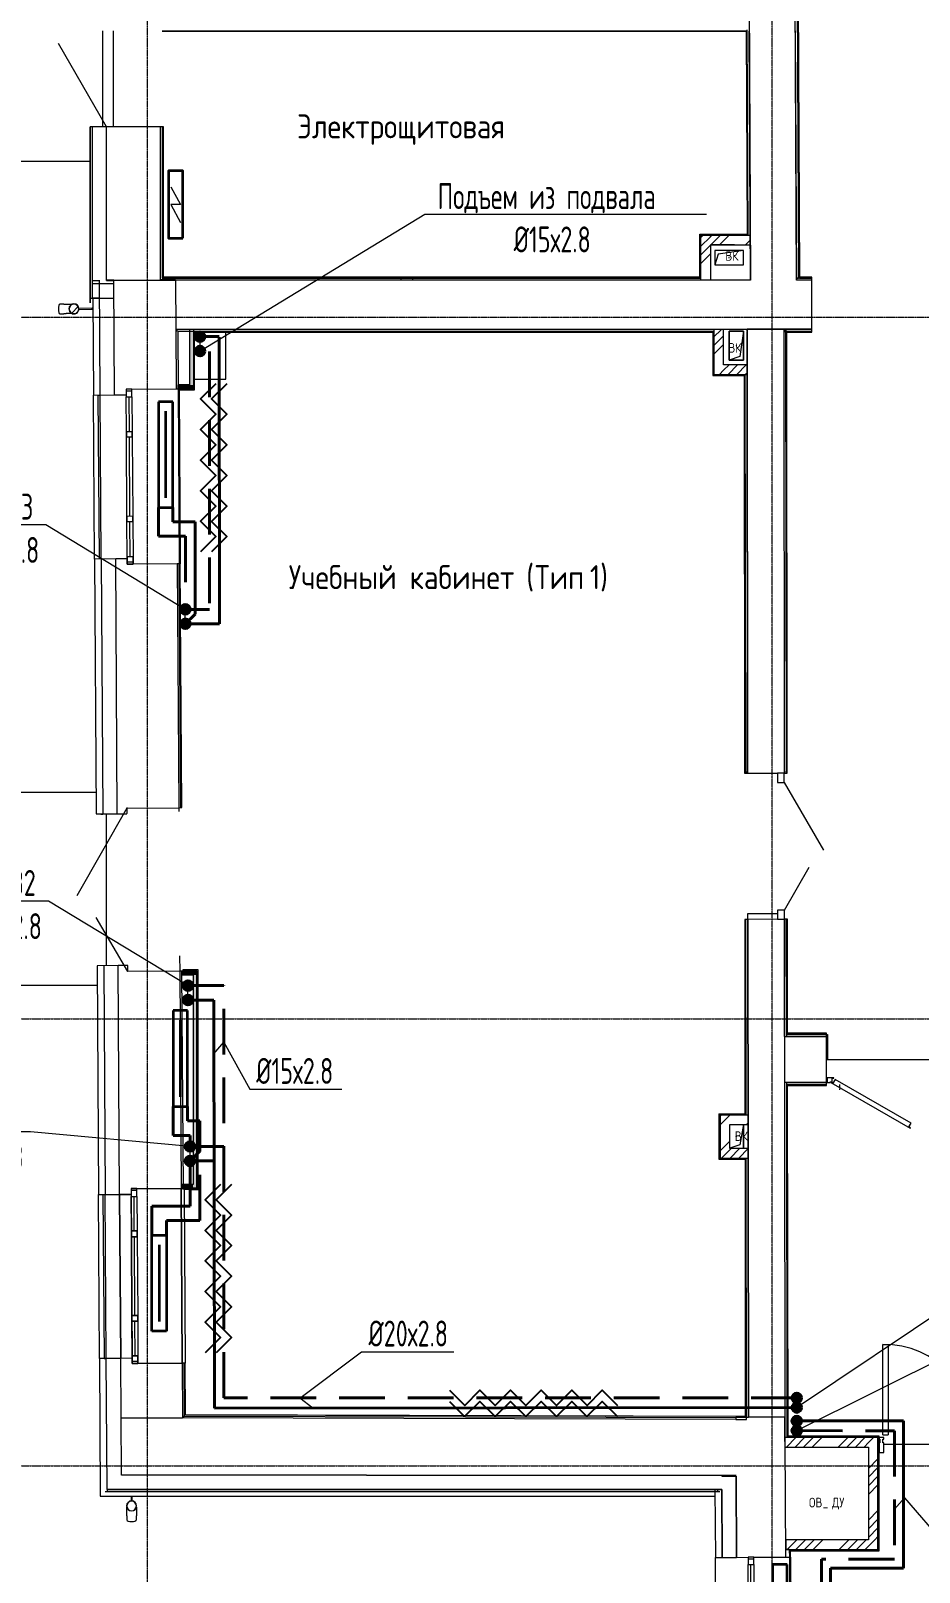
# Model space of a CAD drawing. Header units: millimetres. Extents: x -3929 to 624051, y 52832 to 514950.
# Drawn here: x 165241 to 174484, y 163578 to 179614 of the extents above; entities that cross this region are included whole.
import ezdxf
from ezdxf import colors
from ezdxf.entities.mleader import LeaderData, LeaderLine
from ezdxf.math import Vec2, Vec3

# ---------------------------------------------------------------- set-up
doc = ezdxf.new("R2010")
doc.units = ezdxf.units.MM
for name, pattern in [('ADSK_Линия сетки', [25, 20, -2.5, 0, -2.5]), ('ADSK_Штриховая_ш2 п1', [3, 2, -1]), ('ADSK_Штриховая_ш3 п1_5', [4.5, 3, -1.5]), ('Hidden', [7.14375, 4.7625, -2.38125])]:
    doc.linetypes.add(name, pattern=pattern)
for name, color, linetype, lineweight in [('_ Окна', 7, 'Continuous', 9), ('Аннотация', 7, 'Continuous', 18), ('Витраж', 7, 'Continuous', 9), ('Двери', 7, 'Continuous', 9), ('Марки помещений', 7, 'Continuous', 20), ('Обобщенные модели', 7, 'Continuous', 18), ('ОВ-ИЗОЛЯЦИЯ', 7, 'Continuous', 25), ('ОВ-О-Оборудование', 32, 'Continuous', 35), ('ОВ-ТЕКСТ', 7, 'Continuous', 25), ('Окна', 7, 'Continuous', 9), ('Оси', 253, 'Continuous', 9), ('Перекрытие', 7, 'Continuous', 18), ('Стены внутренние', 7, 'Continuous', 18), ('Стены наружные', 7, 'Continuous', 18), ('Стены несущие', 7, 'Continuous', 30), ('Стены отделка', 7, 'Continuous', 30), ('Стены штриховка', 7, 'Continuous', 9)]:
    doc.layers.add(name, color=color, linetype=linetype, lineweight=lineweight)
doc.layers.add('Линии', color=7, linetype='Continuous', lineweight=9, true_color=0x00a600)
doc.layers.add('стояки', color=7, linetype='Continuous')
doc.layers.add('т11.1', color=1, linetype='Continuous', true_color=0xff0000)
doc.layers.add('т21.1', color=5, linetype='Continuous', true_color=0x0000ff)
doc.styles.add('GOST Common_2', font='GOST_Common.ttf', dxfattribs={"width": 0.9, "height": 250})
doc.styles.add('GOST Common_5', font='GOST_Common.ttf', dxfattribs={"width": 0.9, "height": 200})
doc.styles.add('СТИЛЬ', font='simplex.shx', dxfattribs={"width": 0.65})

# ---------------------------------------------------------------- blocks, each defined once
blk = doc.blocks.new('*U2934')
at = {"layer": 'ОВ-О-Оборудование', "color": 32, "ltscale": 0.1, "true_color": 0xcd6928}
for p, q in [((550, 75), (-550, 75)), ((-550, 75), (-550, -75)), ((-450, 0), (450, 0)), ((550, -75), (550, 75)), ((-550, -75), (550, -75))]:
    blk.add_line(p, q, dxfattribs=at)
blk = doc.blocks.new('*U2874')
at = {"layer": 'ОВ-О-Оборудование', "color": 32, "ltscale": 0.1, "true_color": 0xcd6928}
for p, q in [((500, 75), (-500, 75)), ((-500, 75), (-500, -75)), ((-400, 0), (400, 0)), ((500, -75), (500, 75)), ((-500, -75), (500, -75))]:
    blk.add_line(p, q, dxfattribs=at)
blk = doc.blocks.new('*U2939')
at = {"layer": 'ОВ-О-Оборудование', "color": 32, "ltscale": 0.1, "true_color": 0xcd6928}
for p, q in [((325, 75), (-325, 75)), ((-325, 75), (-325, -75)), ((-108, 75), (-108, -75)), ((108, 75), (108, -75)), ((325, -75), (325, 75)), ((-325, -75), (325, -75))]:
    blk.add_line(p, q, dxfattribs=at)
blk = doc.blocks.new('1 этаж')
at = {"layer": 'Стены внутренние', "lineweight": 5}
for points in [[(357671, -234286), (357671, -233725), (357631, -233725), (357631, -234286)], [(357512, -234326), (357671, -234326), (357671, -234286), (357512, -234286), (357512, -234325), (357511, -234326)], [(357668, -240424), (357708, -240424), (357708, -240384), (357555, -240384), (357555, -240424), (357564, -240424)], [(357708, -242643), (357708, -240424), (357668, -240424), (357668, -242643)], [(357668, -242643), (357668, -242603), (357563, -242603), (357564, -242642), (357591, -242643)]]:
    blk.add_hatch(color=253, dxfattribs=at).paths.add_polyline_path(points)
at = {"layer": '_ Окна', "color": 253, "lineweight": 5}
for p, q in [((357032, -234329), (356972, -234330)), ((356972, -234330), (356972, -234410)), ((357032, -234349), (356972, -234350)), ((356972, -234410), (357032, -234409)), ((357005, -234769), (357002, -234410)), ((357032, -234409), (357032, -234329)), ((356975, -234770), (357035, -234769)), ((356975, -234830), (356975, -234770)), ((357035, -234829), (356975, -234830)), ((357010, -235649), (357005, -234829)), ((357035, -234769), (357035, -234829)), ((356980, -235650), (357040, -235649)), ((356980, -235710), (356980, -235650)), ((357040, -235709), (356980, -235710)), ((357013, -236069), (357010, -235709)), ((357040, -235649), (357040, -235709)), ((356983, -236070), (357043, -236069)), ((356983, -236150), (356983, -236070)), ((357043, -236129), (356983, -236130)), ((357043, -236149), (356983, -236150)), ((357043, -236069), (357043, -236149)), ((363502, -246482), (363442, -246482)), ((363442, -246482), (363442, -246558)), ((363502, -246502), (363442, -246502)), ((363442, -246558), (363502, -246558)), ((363475, -247246), (363472, -246558)), ((363502, -246558), (363502, -246482))]:
    blk.add_line(p, q, dxfattribs=at)
at = {"layer": 'Витраж', "color": 253, "lineweight": 5}
for p, q in [((364855, -245235), (364805, -245235)), ((364805, -245235), (364805, -245252)), ((364805, -245252), (364815, -245252)), ((364815, -245292), (364805, -245292)), ((364805, -245292), (364805, -245392)), ((364815, -245252), (364815, -245292)), ((364845, -245252), (364855, -245252)), ((364845, -245292), (364845, -245252)), ((364855, -245292), (364845, -245292)), ((364855, -245252), (364855, -245235)), ((364855, -245392), (364855, -245292)), ((364805, -245392), (364855, -245392))]:
    blk.add_line(p, q, dxfattribs=at)
at = {"layer": 'Двери', "color": 253, "lineweight": 5}
for p, q in [((356767, -231601), (356267, -230735)), ((363818, -238325), (363748, -238325)), ((363748, -238325), (363748, -238420)), ((363748, -238420), (363818, -238420)), ((363818, -238420), (363818, -238325)), ((363818, -238420), (364227, -239126)), ((356979, -238687), (356460, -239599)), ((363820, -239750), (364077, -239304)), ((356989, -240387), (356661, -239826)), ((363820, -239750), (363750, -239750)), ((363750, -239750), (363750, -239845)), ((363750, -239845), (363820, -239845)), ((363820, -239845), (363820, -239750)), ((364259, -241493), (364259, -241543)), ((364335, -241493), (364259, -241493)), ((364269, -241493), (364259, -241493)), ((364259, -241493), (364259, -241543)), ((364269, -241543), (364269, -241493)), ((364335, -241497), (364335, -241493)), ((364259, -241543), (364295, -241543)), ((364259, -241543), (364269, -241543)), ((364295, -241543), (364295, -241537)), ((364298, -241535), (364319, -241535)), ((364307, -241539), (364305, -241543)), ((364305, -241543), (365130, -242019)), ((364324, -241549), (364307, -241539)), ((364319, -241535), (364319, -241499)), ((364321, -241497), (364335, -241497)), ((364347, -241510), (364324, -241549)), ((365138, -241966), (364347, -241510)), ((365115, -242005), (365138, -241966)), ((365132, -242015), (365115, -242005)), ((365130, -242019), (365132, -242015)), ((364845, -244267), (364900, -244267)), ((364845, -245207), (364845, -244267)), ((364900, -244267), (364900, -245207)), ((364845, -245207), (364900, -245207))]:
    blk.add_line(p, q, dxfattribs=at)
for centre, radius, start, end in [((364298, -241537), 2.52, 90, 180), ((364321, -241499), 2.5, 90, 180), ((364845, -245252), 985, 0, 90)]:
    blk.add_arc(centre, radius, start, end, dxfattribs=at)
at = {"layer": 'Линии', "color": 253, "linetype": 'ADSK_Штриховая_ш3 п1_5', "lineweight": 5}
blk.add_line((364395, -241563), (364395, -241618), dxfattribs=at)
at = {"layer": 'Линии', "color": 253, "lineweight": 5}
for p, q in [((356915, -244413), (356904, -242708)), ((356904, -242708), (356915, -244413)), ((357024, -242647), (357544, -242644)), ((357084, -242647), (357024, -242647)), ((357024, -242647), (357024, -242727)), ((357024, -242647), (357024, -242727)), ((357084, -242647), (357024, -242647)), ((357024, -242647), (357035, -244467)), ((357084, -242667), (357024, -242667)), ((357024, -242707), (357035, -244412)), ((357024, -242727), (357084, -242727)), ((357024, -242727), (357084, -242727)), ((357024, -242727), (357084, -242727)), ((357026, -243087), (357024, -242727)), ((357056, -243087), (357054, -242727)), ((357084, -242727), (357084, -242647)), ((357084, -242727), (357084, -242647)), ((357084, -242727), (357086, -243087)), ((357555, -244464), (357544, -242644)), ((357544, -242644), (357555, -244464)), ((357026, -243087), (357086, -243087)), ((357027, -243147), (357026, -243087)), ((357026, -243087), (357027, -243147)), ((357086, -243087), (357026, -243087)), ((357086, -243087), (357026, -243087)), ((357086, -243087), (357087, -243147)), ((357087, -243147), (357086, -243087)), ((357087, -243147), (357027, -243147)), ((357027, -243147), (357087, -243147)), ((357027, -243147), (357087, -243147)), ((357032, -243967), (357027, -243147)), ((357062, -243967), (357057, -243147)), ((357087, -243147), (357092, -243967)), ((357032, -243967), (357092, -243967)), ((357032, -244027), (357032, -243967)), ((357032, -243967), (357032, -244027)), ((357092, -243967), (357032, -243967)), ((357092, -243967), (357032, -243967)), ((357092, -244027), (357032, -244027)), ((357032, -244027), (357092, -244027)), ((357032, -244027), (357092, -244027)), ((357034, -244387), (357032, -244027)), ((357064, -244387), (357062, -244027)), ((357092, -243967), (357092, -244027)), ((357092, -244027), (357092, -243967)), ((357092, -244027), (357094, -244387)), ((357034, -244387), (357094, -244387)), ((357035, -244467), (357034, -244387)), ((357094, -244387), (357034, -244387)), ((357034, -244387), (357035, -244467)), ((357094, -244387), (357034, -244387)), ((357095, -244447), (357035, -244447)), ((357035, -244467), (357555, -244464)), ((357095, -244467), (357035, -244467)), ((357035, -244467), (357095, -244467)), ((357094, -244387), (357095, -244467)), ((357095, -244467), (357094, -244387))]:
    blk.add_line(p, q, dxfattribs=at)
at = {"layer": 'Обобщенные модели', "color": 253, "lineweight": 5}
for p, q in [((363395, -232886), (363095, -232886)), ((363095, -232886), (363095, -233036)), ((363395, -232886), (363095, -232886)), ((363095, -232886), (363095, -233036)), ((363132, -232924), (363095, -233036)), ((363395, -232886), (363132, -232924)), ((363395, -233036), (363395, -232886)), ((363395, -233036), (363395, -232886)), ((363095, -233036), (363395, -233036)), ((363095, -233036), (363395, -233036)), ((356324, -233445), (356282, -233445)), ((356324, -233445), (356330, -233445)), ((356330, -233445), (356336, -233445)), ((356336, -233445), (356341, -233445)), ((356341, -233445), (356347, -233445)), ((356347, -233445), (356352, -233444)), ((356352, -233444), (356357, -233444)), ((356357, -233444), (356362, -233444)), ((356362, -233444), (356367, -233444)), ((356367, -233444), (356372, -233444)), ((356372, -233444), (356376, -233444)), ((356376, -233444), (356381, -233444)), ((356381, -233444), (356385, -233444)), ((356385, -233444), (356389, -233444)), ((356389, -233444), (356393, -233444)), ((356393, -233444), (356397, -233444)), ((356397, -233444), (356400, -233444)), ((356400, -233444), (356404, -233444)), ((356404, -233444), (356407, -233444)), ((356407, -233444), (356410, -233444)), ((356410, -233444), (356413, -233444)), ((356413, -233444), (356415, -233444)), ((356282, -233545), (356325, -233545)), ((356327, -233545), (356325, -233545)), ((356333, -233545), (356327, -233545)), ((356339, -233545), (356333, -233545)), ((356344, -233545), (356339, -233545)), ((356349, -233544), (356344, -233545)), ((356355, -233544), (356349, -233544)), ((356360, -233544), (356355, -233544)), ((356365, -233544), (356360, -233544)), ((356369, -233544), (356365, -233544)), ((356374, -233544), (356369, -233544)), ((356379, -233544), (356374, -233544)), ((356383, -233544), (356379, -233544)), ((356387, -233544), (356383, -233544)), ((356391, -233544), (356387, -233544)), ((356395, -233544), (356391, -233544)), ((356399, -233544), (356395, -233544)), ((356402, -233544), (356399, -233544)), ((356406, -233544), (356402, -233544)), ((356409, -233544), (356406, -233544)), ((356412, -233544), (356409, -233544)), ((356414, -233544), (356412, -233544)), ((356416, -233544), (356414, -233544)), ((356618, -233488), (356479, -233489)), ((356479, -233499), (356618, -233498)), ((356618, -233498), (356618, -233488)), ((363245, -234027), (363245, -233727)), ((363245, -233727), (363395, -233727)), ((363395, -233727), (363245, -233727)), ((363245, -233727), (363245, -234027)), ((363395, -233727), (363358, -233989)), ((363395, -233727), (363395, -234027)), ((363395, -234027), (363395, -233727)), ((363358, -233989), (363245, -234027)), ((363395, -234027), (363245, -234027)), ((363245, -234027), (363395, -234027)), ((363394, -241979), (363356, -242191)), ((363394, -241979), (363394, -242229)), ((363394, -242229), (363394, -241979)), ((363356, -242191), (363252, -242226)), ((356978, -245963), (356978, -245961)), ((356978, -245966), (356978, -245963)), ((356978, -245969), (356978, -245966)), ((356978, -245972), (356978, -245969)), ((356978, -245976), (356978, -245972)), ((356978, -245979), (356978, -245976)), ((356978, -245983), (356978, -245979)), ((356978, -245987), (356978, -245983)), ((357023, -245848), (357023, -245897)), ((357033, -245897), (357033, -245848)), ((357078, -245961), (357078, -245962)), ((357078, -245962), (357078, -245965)), ((357078, -245965), (357078, -245968)), ((357078, -245968), (357078, -245971)), ((357078, -245971), (357078, -245974)), ((357078, -245974), (357078, -245978)), ((357078, -245978), (357078, -245981)), ((357078, -245981), (357078, -245985)), ((357078, -245985), (357078, -245989)), ((356978, -245991), (356978, -245987)), ((356978, -245995), (356978, -245991)), ((356978, -246000), (356978, -245995)), ((356978, -246004), (356978, -246000)), ((356978, -246009), (356978, -246004)), ((356978, -246014), (356978, -246009)), ((356978, -246019), (356978, -246014)), ((356978, -246024), (356978, -246019)), ((356978, -246030), (356978, -246024)), ((356978, -246035), (356978, -246030)), ((356978, -246040), (356978, -246035)), ((356978, -246046), (356978, -246040)), ((356978, -246052), (356978, -246046)), ((356978, -246052), (356978, -246094)), ((357078, -245989), (357078, -245994)), ((357078, -245994), (357078, -245998)), ((357078, -245998), (357078, -246002)), ((357078, -246002), (357078, -246007)), ((357078, -246007), (357078, -246012)), ((357078, -246012), (357078, -246017)), ((357078, -246017), (357078, -246022)), ((357078, -246022), (357078, -246027)), ((357078, -246027), (357078, -246033)), ((357078, -246033), (357078, -246038)), ((357078, -246038), (357078, -246044)), ((357078, -246044), (357078, -246049)), ((357078, -246049), (357078, -246052)), ((357078, -246094), (357078, -246052))]:
    blk.add_line(p, q, dxfattribs=at)
at = {"layer": 'Обобщенные модели', "color": 253, "linetype": 'Continuous', "lineweight": 5}
blk.add_line((356407, -233538), (356473, -233471), dxfattribs=at)
at = {"layer": 'Обобщенные модели', "color": 253, "lineweight": 5}
for centre, radius, start, end in [((363245, -232961), 2.5, 90, 270), ((363245, -232961), 2.5, 150, 270), ((363245, -232961), 2.5, 105, 120), ((363245, -232961), 2.5, 270, 90), ((363245, -232961), 2.5, 270, 15), ((356428, -233494), 52, 0.294, 180.294), ((356428, -233494), 50, 0.294, 180.294), ((356428, -233494), 52, 180.294, 0.294), ((356428, -233494), 50, 180.294, 0.294), ((363320, -233877), 2.5, 0, 180), ((363320, -233877), 2.5, 120, 180), ((363320, -233877), 2.5, 180, 0), ((363320, -233877), 2.5, 240, 345), ((363320, -233877), 2.5, 15, 90), ((363319, -242104), 2.5, 0, 180), ((363319, -242104), 2.5, 120, 180), ((363319, -242104), 2.5, 180, 0), ((363319, -242104), 2.5, 240, 345), ((363319, -242104), 2.5, 15, 90), ((357028, -245948), 52, 90, 270), ((357028, -245948), 50, 90, 270), ((357028, -245948), 52, 270, 90), ((357028, -245948), 50, 270, 90)]:
    blk.add_arc(centre, radius, start, end, dxfattribs=at)
for centre, major_axis, start_param, end_param in [((356282, -233495), (0.3, -50), 3.141593, 4.712389), ((356282, -233495), (0.3, -50), 4.712389, 6.283185), ((357028, -246094), (50, 0), 3.141593, 4.712389), ((357028, -246094), (50, 0), 4.712389, 6.283185)]:
    blk.add_ellipse(centre, major_axis=major_axis, ratio=0.309017, start_param=start_param, end_param=end_param, dxfattribs=at)
at = {"layer": 'Окна', "color": 253, "lineweight": 5}
for p, q in [((357032, -234329), (356972, -234330)), ((356972, -234330), (356972, -234410)), ((356975, -234770), (356972, -234410)), ((357032, -234409), (357032, -234329)), ((357032, -234409), (357035, -234769)), ((356975, -234770), (356975, -234830)), ((356980, -235650), (356975, -234830)), ((357035, -234829), (357035, -234769)), ((357035, -234829), (357040, -235649)), ((356980, -235650), (356980, -235710)), ((356983, -236070), (356980, -235710)), ((357040, -235709), (357040, -235649)), ((357040, -235709), (357043, -236069)), ((356983, -236070), (356983, -236150)), ((356983, -236150), (357043, -236149)), ((357043, -236149), (357043, -236069)), ((363442, -246482), (363442, -246558)), ((363502, -246482), (363442, -246482)), ((363445, -247246), (363442, -246558)), ((363502, -246558), (363502, -246482)), ((363502, -246558), (363505, -247246))]:
    blk.add_line(p, q, dxfattribs=at)
at = {"layer": 'Оси', "color": 253, "linetype": 'ADSK_Линия сетки', "lineweight": 5}
for p, q in [((357194, -258178), (357194, -209717)), ((363694, -258178), (363694, -209604)), ((353580, -233582), (419810, -233582)), ((353580, -240882), (419810, -240882)), ((353580, -245532), (419810, -245532))]:
    blk.add_line(p, q, dxfattribs=at)
at = {"layer": 'Перекрытие', "color": 253, "lineweight": 5}
for p, q in [((356727, -230601), (356727, -231601)), ((356835, -230601), (356835, -231601)), ((356597, -231962), (355096, -231962)), ((358008, -234225), (358008, -233737)), ((357683, -234225), (358008, -234225)), ((355109, -238523), (356658, -238523)), ((356765, -238748), (356765, -240328)), ((357519, -238684), (357519, -238725)), ((363440, -239786), (363750, -239785)), ((363440, -239846), (363440, -239786)), ((357528, -240225), (357529, -240384)), ((356670, -240534), (355109, -240534)), ((364259, -241043), (364269, -241043)), ((364269, -241043), (364269, -241303)), ((364259, -241303), (365969, -241303)), ((363826, -245232), (363846, -245232)), ((366515, -245310), (364855, -245310)), ((363834, -246402), (363831, -246402))]:
    blk.add_line(p, q, dxfattribs=at)
at = {"layer": 'Стены внутренние', "color": 253, "linetype": 'Continuous', "lineweight": 5}
for p, q in [((362952, -232753), (362976, -232729)), ((362952, -232843), (363052, -232743)), ((362952, -232932), (363052, -232832)), ((363052, -232743), (363066, -232729)), ((363055, -232829), (363155, -232729)), ((363145, -232829), (363245, -232729)), ((363415, -232829), (363465, -232779)), ((362952, -233022), (363052, -232922)), ((363049, -233195), (363052, -233192)), ((363088, -233784), (363162, -233711)), ((363088, -233874), (363188, -233774)), ((363088, -233964), (363188, -233864)), ((363188, -234133), (363245, -234077)), ((363234, -234177), (363334, -234077)), ((363324, -234177), (363424, -234077)), ((363145, -234177), (363188, -234133)), ((363414, -234177), (363433, -234158)), ((363152, -241893), (363166, -241879)), ((363152, -241982), (363256, -241879)), ((363425, -241979), (363442, -241961)), ((363152, -242252), (363252, -242152)), ((363165, -242329), (363252, -242242)), ((363252, -242242), (363265, -242229)), ((363255, -242329), (363355, -242229)), ((363345, -242329), (363443, -242231)), ((363841, -245335), (363941, -245235)), ((363931, -245335), (364031, -245235)), ((364020, -245335), (364120, -245235)), ((364110, -245335), (364210, -245235)), ((364380, -245335), (364480, -245235)), ((364469, -245335), (364569, -245235)), ((364559, -245335), (364659, -245235)), ((364649, -245335), (364694, -245289)), ((364694, -245289), (364749, -245235)), ((364694, -245559), (364794, -245459)), ((364694, -245648), (364794, -245548)), ((364694, -245738), (364794, -245638)), ((364694, -245828), (364794, -245728)), ((364694, -246097), (364794, -245997)), ((364694, -246187), (364794, -246087)), ((363851, -246402), (363951, -246302)), ((363941, -246402), (364041, -246302)), ((364031, -246402), (364131, -246302)), ((364121, -246402), (364221, -246302)), ((364390, -246402), (364490, -246302)), ((364480, -246402), (364580, -246302)), ((364570, -246402), (364670, -246302)), ((364660, -246402), (364760, -246302)), ((364694, -246277), (364794, -246177)), ((364760, -246302), (364794, -246267))]:
    blk.add_line(p, q, dxfattribs=at)
at = {"layer": 'Стены внутренние', "color": 253, "lineweight": 5}
for p, q in [((357512, -234326), (357523, -236146)), ((357564, -242644), (357564, -242655)), ((363872, -246480), (363876, -247320))]:
    blk.add_line(p, q, dxfattribs=at)
at = {"layer": 'Стены наружные', "color": 253, "lineweight": 5}
for p, q in [((356676, -233383), (356686, -233383)), ((356643, -236097), (356632, -234392)), ((356693, -236096), (356682, -234391)), ((356682, -234391), (356702, -234391)), ((356713, -236096), (356702, -234391)), ((357524, -234326), (357512, -234326)), ((357524, -234338), (357535, -236146)), ((356709, -238750), (356729, -238750)), ((356695, -244414), (356684, -242709)), ((356734, -242708), (356753, -242708)), ((356745, -244412), (356734, -242709)), ((356765, -244414), (356754, -242709)), ((357624, -242655), (357576, -242655)), ((357576, -242655), (357587, -244464)), ((356744, -244413), (356764, -244413)), ((363128, -245778), (356773, -245778)), ((356773, -245778), (356773, -245798)), ((356773, -245798), (363128, -245798)), ((363106, -247324), (363102, -246484)), ((363132, -246484), (363152, -246484)), ((363884, -246480), (363888, -247309))]:
    blk.add_line(p, q, dxfattribs=at)
at = {"layer": 'Стены несущие', "color": 253, "lineweight": 5}
for p, q in [((363446, -229029), (363467, -233195)), ((363947, -233195), (363926, -229026)), ((357327, -231601), (356767, -231601)), ((356767, -233198), (356767, -231601)), ((357327, -231601), (357327, -233196)), ((363941, -231901), (363947, -233175)), ((362952, -232729), (363465, -232729)), ((362952, -233195), (362952, -232729)), ((363302, -232829), (363052, -232829)), ((363052, -232829), (363052, -233195)), ((356767, -233198), (356845, -233198)), ((356852, -234390), (356845, -233198)), ((357485, -233191), (357327, -233192)), ((357485, -233195), (357485, -233191)), ((363467, -233195), (357485, -233195)), ((364107, -233195), (363947, -233195)), ((364107, -233705), (364107, -233195)), ((357488, -233705), (364107, -233705)), ((357488, -233705), (357492, -234326)), ((363088, -233705), (363088, -234177)), ((363813, -233705), (363433, -233706)), ((363433, -233706), (363438, -238326)), ((363813, -233705), (363818, -238325)), ((364107, -233705), (363835, -233705)), ((363088, -234177), (363433, -234177)), ((356852, -234390), (356972, -234390)), ((356972, -234329), (356972, -234330)), ((357032, -234329), (357492, -234326)), ((356983, -236095), (356863, -236095)), ((356879, -238748), (356863, -236095)), ((357503, -236146), (357043, -236149)), ((357503, -236146), (357519, -238684)), ((363438, -238326), (363748, -238325)), ((356879, -238748), (356979, -238747)), ((356979, -238683), (356979, -238743)), ((356979, -238687), (357519, -238684)), ((356979, -238747), (356979, -238743)), ((363750, -239845), (363440, -239846)), ((363440, -239846), (363446, -245026)), ((363821, -241063), (363820, -239845)), ((356989, -240327), (356889, -240327)), ((356904, -242708), (356889, -240327)), ((356989, -240387), (356989, -240327)), ((357529, -240384), (356989, -240387)), ((357529, -240384), (357544, -242644)), ((363821, -241063), (364259, -241063)), ((364259, -241543), (364259, -241063)), ((364259, -241543), (363822, -241543)), ((363822, -241543), (363826, -245278)), ((363152, -241879), (363152, -242329)), ((363152, -241879), (363442, -241879)), ((363152, -242329), (363443, -242329)), ((356904, -242706), (357024, -242705)), ((356904, -242708), (357024, -242707)), ((357024, -242645), (357544, -242642)), ((357024, -242647), (357024, -242645)), ((357084, -242647), (357544, -242644)), ((357035, -244412), (356915, -244413)), ((356922, -245622), (356915, -244413)), ((357555, -244464), (357095, -244467)), ((357555, -244464), (357558, -245033)), ((363315, -245047), (357558, -245033)), ((363446, -245026), (363315, -245027)), ((363315, -245027), (363315, -245047)), ((364794, -245235), (363826, -245235)), ((363826, -245235), (363826, -245335)), ((363826, -245278), (363832, -246480)), ((363826, -245335), (364694, -245335)), ((364694, -245335), (364694, -246302)), ((364794, -246402), (364794, -245235)), ((356922, -245622), (359474, -245628)), ((359474, -245628), (363168, -245628)), ((363168, -245628), (363168, -245637)), ((363168, -245637), (363318, -245637)), ((363318, -245637), (363322, -246483)), ((363322, -246483), (363318, -245637)), ((364694, -246302), (363834, -246302)), ((363834, -246302), (363834, -246402)), ((363834, -246402), (364794, -246402)), ((363322, -246483), (363442, -246482)), ((363502, -246482), (363832, -246480))]:
    blk.add_line(p, q, dxfattribs=at)
at = {"layer": 'Стены отделка', "color": 253, "lineweight": 5}
for p, q in [((363946, -229026), (363967, -233175)), ((363979, -233163), (363958, -229026)), ((363445, -232729), (363434, -230592)), ((357347, -230604), (363422, -230604)), ((363422, -230604), (363433, -232718)), ((363467, -233195), (363454, -230604)), ((363934, -230601), (363941, -231901)), ((356767, -231601), (356596, -231601)), ((356596, -231601), (356596, -233430)), ((356597, -233430), (356597, -231601)), ((356617, -231601), (356617, -233383)), ((357359, -231601), (357327, -231601)), ((357359, -233163), (357359, -231601)), ((362940, -233163), (362940, -232719)), ((362942, -232717), (363433, -232718)), ((363052, -232829), (363465, -232829)), ((356617, -233198), (356695, -233198)), ((356845, -233233), (356617, -233233)), ((356702, -234391), (356695, -233196)), ((356845, -233195), (356767, -233196)), ((356845, -233198), (356845, -233195)), ((356845, -233383), (356845, -233233)), ((357327, -233196), (357347, -233196)), ((357347, -233165), (357347, -233175)), ((357347, -233175), (362952, -233175)), ((357347, -233195), (357485, -233195)), ((357347, -233196), (357347, -233195)), ((362940, -233163), (357359, -233163)), ((359832, -233195), (359832, -233175)), ((359952, -233175), (359952, -233195)), ((363947, -233175), (363967, -233175)), ((363977, -233175), (363947, -233175)), ((363947, -233175), (363947, -233195)), ((364107, -233163), (363979, -233163)), ((364107, -233195), (364107, -233163)), ((356596, -233430), (356597, -233430)), ((356597, -233383), (356845, -233383)), ((356676, -233383), (356626, -233384)), ((356626, -233384), (356632, -234392)), ((356696, -233383), (356676, -233383)), ((356676, -233383), (356676, -233383)), ((357498, -233725), (357488, -233725)), ((357498, -233705), (357498, -233725)), ((357508, -233725), (363088, -233725)), ((357508, -233725), (357512, -234326)), ((357631, -233705), (357631, -234286)), ((357671, -233705), (357671, -234326)), ((357683, -233737), (363076, -233737)), ((357683, -234336), (357683, -233737)), ((363076, -233737), (363076, -234187)), ((363188, -234077), (363188, -233705)), ((363433, -233725), (363433, -233705)), ((363438, -238326), (363433, -233732)), ((363833, -233705), (363813, -233705)), ((363833, -233735), (363833, -233705)), ((363835, -233725), (363833, -233725)), ((363835, -233705), (363835, -233725)), ((363845, -233737), (364107, -233737)), ((363850, -238325), (363845, -233737)), ((364107, -233737), (364107, -233705)), ((363433, -234077), (363188, -234077)), ((363078, -234189), (363402, -234189)), ((363402, -234189), (363406, -238326)), ((356632, -234392), (356852, -234390)), ((356682, -234391), (356682, -234390)), ((356852, -234390), (356852, -234390)), ((357492, -234326), (357512, -234326)), ((357631, -234286), (357511, -234286)), ((357511, -234286), (357511, -234326)), ((357671, -234326), (357511, -234326)), ((357524, -234326), (357524, -234338)), ((357524, -234338), (357681, -234338)), ((356863, -236095), (356643, -236097)), ((356643, -236097), (356659, -238749)), ((356713, -236096), (356729, -238748)), ((357535, -236146), (357503, -236146)), ((357539, -238683), (357523, -236146)), ((357551, -238683), (357535, -236146)), ((363406, -238326), (363438, -238326)), ((363418, -238306), (363418, -238326)), ((363818, -238325), (363850, -238325)), ((363838, -238325), (363838, -238305)), ((356659, -238749), (356879, -238748)), ((356709, -238749), (356709, -238745)), ((356879, -238748), (356879, -238748)), ((357519, -238684), (357551, -238683)), ((363440, -239846), (363408, -239846)), ((363408, -239846), (363410, -241867)), ((363446, -245026), (363440, -239846)), ((363852, -239845), (363820, -239845)), ((363853, -241031), (363852, -239845)), ((356889, -240327), (356669, -240329)), ((356669, -240329), (356684, -242709)), ((356739, -240328), (356754, -242709)), ((357720, -240372), (357561, -240372)), ((357561, -240372), (357561, -240383)), ((357561, -240383), (357529, -240384)), ((357549, -240383), (357564, -242643)), ((357549, -240384), (357708, -240384)), ((357555, -240384), (357555, -240424)), ((357555, -240424), (357668, -240424)), ((357668, -240424), (357668, -242603)), ((357708, -242643), (357708, -240384)), ((357720, -242653), (357720, -240374)), ((363841, -241063), (363841, -241043)), ((363841, -241043), (363841, -241063)), ((363841, -241043), (363851, -241043)), ((364259, -241031), (363853, -241031)), ((364259, -241063), (364259, -241031)), ((363842, -241543), (363822, -241543)), ((363842, -241543), (363842, -241563)), ((363842, -241543), (363846, -245235)), ((363842, -241563), (363852, -241563)), ((363858, -245223), (363854, -241575)), ((363854, -241575), (364259, -241575)), ((364259, -241575), (364259, -241543)), ((363140, -241867), (363140, -242339)), ((363140, -241867), (363410, -241867)), ((363252, -242229), (363252, -241979)), ((363252, -241979), (363442, -241979)), ((363443, -242229), (363252, -242229)), ((363142, -242341), (363411, -242340)), ((363411, -242340), (363414, -245016)), ((363426, -245026), (363423, -242329)), ((357668, -242603), (357555, -242603)), ((357555, -242603), (357555, -242643)), ((356684, -242709), (356904, -242708)), ((356734, -242709), (356734, -242707)), ((356904, -242708), (356904, -242708)), ((357544, -242644), (357624, -242644)), ((357708, -242643), (357555, -242643)), ((357564, -242643), (357564, -242644)), ((357624, -242644), (357624, -242655)), ((357624, -242655), (357718, -242655)), ((356915, -244413), (356695, -244414)), ((356695, -244414), (356703, -245848)), ((356773, -245778), (356765, -244414)), ((357587, -244464), (357555, -244464)), ((357590, -245001), (357587, -244464)), ((357558, -245013), (357568, -245013)), ((357568, -245013), (357568, -245033)), ((357578, -245013), (363427, -245028)), ((363414, -245016), (357590, -245001)), ((363315, -245047), (363427, -245048)), ((363414, -245028), (363414, -245026)), ((363426, -245026), (363446, -245026)), ((363427, -245048), (363427, -245028)), ((363826, -245231), (363846, -245231)), ((364805, -245223), (363858, -245223)), ((364805, -245385), (364805, -245223)), ((364794, -245385), (364805, -245385)), ((364806, -245402), (364794, -245402)), ((364806, -246412), (364806, -245402)), ((356922, -245628), (356922, -245622)), ((359474, -245628), (356922, -245628)), ((363318, -245630), (363168, -245631)), ((356753, -245798), (356773, -245798)), ((356773, -245778), (363168, -245778)), ((363098, -245778), (363102, -246484)), ((363168, -245778), (363098, -245778)), ((363099, -245848), (363099, -245798)), ((363128, -245798), (363128, -245778)), ((363148, -245778), (363128, -245778)), ((363128, -245798), (363149, -245798)), ((356703, -245848), (363099, -245848)), ((363871, -246401), (363831, -246402)), ((363871, -246401), (363872, -246480)), ((363884, -246480), (363883, -246414)), ((363883, -246414), (364804, -246414)), ((363102, -246484), (363172, -246483)), ((363172, -246483), (363322, -246483)), ((363832, -246480), (363884, -246480))]:
    blk.add_line(p, q, dxfattribs=at)
at = {"layer": 'Стены штриховка', "color": 253, "lineweight": 5}
for p, q in [((363956, -229026), (363977, -233165)), ((357347, -230602), (363424, -230602)), ((363424, -230602), (363435, -232719)), ((357347, -231601), (357347, -233165)), ((357357, -233165), (357357, -231601)), ((362940, -232719), (362940, -232717)), ((362940, -232717), (362942, -232717)), ((362942, -233165), (362942, -232719)), ((362942, -232719), (363435, -232719)), ((362954, -232729), (362952, -232729)), ((362952, -232729), (362952, -232731)), ((357327, -233198), (356845, -233198)), ((357327, -233198), (357327, -233196)), ((362942, -233165), (357357, -233165)), ((357485, -233195), (357488, -233705)), ((364107, -233165), (363977, -233165)), ((363977, -233175), (364107, -233175)), ((357681, -233735), (363078, -233735)), ((357681, -233735), (357681, -234338)), ((363078, -233735), (363078, -234187)), ((363833, -233735), (363838, -238305)), ((363835, -233725), (364107, -233725)), ((363843, -233735), (364107, -233735)), ((363848, -238325), (363843, -233735)), ((363076, -234187), (363076, -234189)), ((363076, -234189), (363078, -234189)), ((363078, -234187), (363404, -234187)), ((363088, -234177), (363088, -234175)), ((363090, -234177), (363088, -234177)), ((363404, -234187), (363408, -238326)), ((363418, -238306), (363414, -234177)), ((357683, -234336), (357524, -234336)), ((357681, -234338), (357683, -234338)), ((357683, -234338), (357683, -234336)), ((357549, -238683), (357533, -236146)), ((363410, -239846), (363412, -241869)), ((363422, -241879), (363420, -239846)), ((363841, -241043), (363840, -239845)), ((363851, -241033), (363850, -239845)), ((357718, -240372), (357718, -242655)), ((357720, -240374), (357720, -240372)), ((357720, -240374), (357561, -240374)), ((363821, -241063), (363822, -241543)), ((364259, -241033), (363851, -241033)), ((363851, -241043), (364259, -241043)), ((364259, -241563), (363852, -241563)), ((363856, -245225), (363852, -241573)), ((363852, -241573), (364259, -241573)), ((363142, -241869), (363142, -242339)), ((363142, -241869), (363412, -241869)), ((363140, -242339), (363140, -242341)), ((363140, -242341), (363142, -242341)), ((363142, -242339), (363413, -242339)), ((363152, -242329), (363152, -242327)), ((363154, -242329), (363152, -242329)), ((363413, -242339), (363416, -245018)), ((357720, -242653), (357624, -242653)), ((357718, -242655), (357720, -242655)), ((357720, -242655), (357720, -242653)), ((357578, -245013), (357575, -244464)), ((357588, -245003), (357585, -244464)), ((363416, -245018), (357588, -245003)), ((356918, -245032), (357558, -245033)), ((363825, -245024), (363446, -245026)), ((363826, -245278), (363825, -245024)), ((364805, -245225), (363856, -245225)), ((364805, -245235), (364794, -245235)), ((364794, -245260), (364805, -245260)), ((364794, -245360), (364805, -245360)), ((364804, -246414), (364804, -245402)), ((363172, -246483), (363168, -245778)), ((363168, -245778), (363172, -246483)), ((363882, -246480), (363881, -246412)), ((363881, -246412), (364806, -246412)), ((364804, -246414), (364806, -246414)), ((364806, -246414), (364806, -246412))]:
    blk.add_line(p, q, dxfattribs=at)
at = {"layer": 'Аннотация', "color": 253, "lineweight": 5, "style": 'GOST Common_5', "width": 0.9}
for s, p in [('ВК', (363206, -232994)), ('ВК', (363237, -233950)), ('ВК', (363304, -242151)), ('ОВ', (364076, -245963)), ('_', (364220, -245963)), ('ДУ', (364315, -245963))]:
    blk.add_text(s, height=100, dxfattribs=at).set_placement(p)
at = {"layer": 'Марки помещений', "color": 253, "lineweight": 5, "style": 'GOST Common_2', "width": 0.9}
for s, p in [('Электрощитовая', (358750, -231720)), ('Учебный кабинет ', (358663, -236410)), ('(', (361135, -236410)), ('Тип ', (361225, -236410)), ('1)', (361797, -236410))]:
    blk.add_text(s, height=250, dxfattribs=at).set_placement(p)
blk = doc.blocks.new('*U2929')
at = {"layer": 'ОВ-О-Оборудование', "color": 32, "ltscale": 0.1, "true_color": 0xcd6928}
blk.add_lwpolyline([(0, -75), (700, -75), (700, 75), (0, 75)], close=True, dxfattribs=at)
at = {"layer": 'ОВ-О-Оборудование', "color": 32, "lineweight": 0, "ltscale": 0.1, "true_color": 0xcd6928}
blk.add_lwpolyline([(536, 50), (350, -50), (350, 50), (164, -50)], dxfattribs=at)

msp = doc.modelspace()

# ---------------------------------------------------------------- hatches: boundary and pattern name
at = {"layer": 'т11.1', "lineweight": 40}
h = msp.add_hatch(color=256, dxfattribs=at)
h.dxf.hatch_style = 1
h.paths.add_polyline_path([(166951.652, 176432.113, 1), (167051.652, 176432.113, 1)])
h = msp.add_hatch(color=256, dxfattribs=at)
h.dxf.hatch_style = 1
h.paths.add_polyline_path([(166898.247, 173445, 1), (166798.247, 173445, 1)])
h = msp.add_hatch(color=256, dxfattribs=at)
h.dxf.hatch_style = 1
h.paths.add_polyline_path([(166925.968, 169530.641, 1), (166825.968, 169530.641, 1)])
h = msp.add_hatch(color=256, dxfattribs=at)
h.dxf.hatch_style = 1
h.paths.add_polyline_path([(166947.342, 167856.716, 1), (166847.342, 167856.716, 1)])
h = msp.add_hatch(color=256, dxfattribs=at)
h.dxf.hatch_style = 1
h.paths.add_polyline_path([(173260.457, 165290.827, 1), (173160.457, 165290.827, 1)])
h = msp.add_hatch(color=256, dxfattribs=at)
h.dxf.hatch_style = 1
h.paths.add_polyline_path([(173160.457, 165151.2, 1), (173260.457, 165151.2, 1)])
at = {"layer": 'т21.1', "linetype": 'ADSK_Штриховая_ш2 п1', "lineweight": 40, "ltscale": 50}
h = msp.add_hatch(color=256, dxfattribs=at)
h.dxf.hatch_style = 1
h.paths.add_polyline_path([(166951.652, 176282.113, 1), (167051.652, 176282.113, 1)])
h = msp.add_hatch(color=256, dxfattribs=at)
h.dxf.hatch_style = 1
h.paths.add_polyline_path([(166898.247, 173595, 1), (166798.247, 173595, 1)])
h = msp.add_hatch(color=256, dxfattribs=at)
h.dxf.hatch_style = 1
h.paths.add_polyline_path([(166925.968, 169680.641, 1), (166825.968, 169680.641, 1)])
h = msp.add_hatch(color=256, dxfattribs=at)
h.dxf.hatch_style = 1
h.paths.add_polyline_path([(166947.342, 168006.716, 1), (166847.342, 168006.716, 1)])
h = msp.add_hatch(color=256, dxfattribs=at)
h.dxf.hatch_style = 1
h.paths.add_polyline_path([(173260.457, 165390.827, 1), (173160.457, 165390.827, 1)])
h = msp.add_hatch(color=256, dxfattribs=at)
h.dxf.hatch_style = 1
h.paths.add_polyline_path([(173160.457, 165051.2, 1), (173260.457, 165051.2, 1)])

# ---------------------------------------------------------------- linework, layer by layer
at = {"layer": 'ОВ-ИЗОЛЯЦИЯ', "color": 7, "linetype": 'ByBlock'}
for points in [[(167165.062, 175942.878), (167005.963, 175783.779), (167165.062, 175624.68), (167005.963, 175465.581), (167165.062, 175306.481), (167005.963, 175147.382), (167165.062, 174988.283), (167005.963, 174829.184), (167165.062, 174670.085), (167005.963, 174510.986), (167165.062, 174351.887), (167005.963, 174192.788)], [(167280.003, 175942.729), (167120.904, 175783.63), (167280.003, 175624.531), (167120.904, 175465.432), (167280.003, 175306.333), (167120.904, 175147.234), (167280.003, 174988.135), (167120.904, 174829.036), (167280.003, 174669.937), (167120.904, 174510.838), (167280.003, 174351.739), (167120.904, 174192.64)], [(167213.196, 167611.972), (167054.097, 167452.873), (167213.196, 167293.774), (167054.097, 167134.675), (167213.196, 166975.576), (167054.097, 166816.477), (167213.196, 166657.378), (167054.097, 166498.279), (167213.196, 166339.18), (167054.097, 166180.081), (167213.196, 166020.982), (167054.097, 165861.883)], [(167328.137, 167611.823), (167169.038, 167452.724), (167328.137, 167293.625), (167169.038, 167134.526), (167328.137, 166975.427), (167169.038, 166816.328), (167328.137, 166657.229), (167169.038, 166498.13), (167328.137, 166339.031), (167169.038, 166179.932), (167328.137, 166020.833), (167169.038, 165861.734)], [(169595.648, 165355.436), (169754.747, 165196.337), (169913.846, 165355.436), (170072.946, 165196.337), (170232.045, 165355.436), (170391.144, 165196.337), (170550.243, 165355.436), (170709.342, 165196.337), (170868.441, 165355.436), (171027.54, 165196.337), (171186.639, 165355.436), (171345.738, 165196.337)], [(169595.797, 165470.376), (169754.896, 165311.277), (169913.995, 165470.376), (170073.094, 165311.277), (170232.193, 165470.376), (170391.292, 165311.277), (170550.391, 165470.376), (170709.49, 165311.277), (170868.589, 165470.376), (171027.688, 165311.277), (171186.787, 165470.376), (171345.886, 165311.277)]]:
    msp.add_lwpolyline(points, dxfattribs=at)
at = {"layer": 'т11.1', "lineweight": 40}
for p, q in [((167001.652, 176432.113), (167199.671, 176432.387)), ((167199.678, 176427.372), (167203.802, 173445)), ((166719.587, 174655.354), (166719.587, 174505.354)), ((166719.587, 174505.354), (166949.244, 174505.354)), ((166949.244, 174505.354), (166949.244, 173545.998)), ((166848.247, 173445), (166949.244, 173545.998)), ((166848.247, 173445), (167203.802, 173445)), ((166875.968, 169530.641), (167144.334, 169530.641)), ((167152.753, 165284.882), (167144.334, 169530.641)), ((166872.586, 168422.513), (166872.586, 168272.513)), ((166872.586, 168272.513), (166998.276, 168272.513)), ((166998.276, 168272.513), (166998.276, 167954.314)), ((166897.342, 167855.782), (166998.276, 167956.716)), ((166898.276, 167385.58), (166897.342, 167856.716)), ((166897.342, 167856.716), (167147.653, 167856.716)), ((166501.303, 167085.58), (166501.303, 167385.58)), ((166501.303, 167385.58), (166898.276, 167385.58)), ((173206.642, 165290.974), (167152.753, 165284.882)), ((173210.457, 165151.2), (174321.818, 165151.2)), ((174321.818, 165151.2), (174321.818, 163618.795)), ((173560.036, 163618.795), (173560.036, 157358.248)), ((174321.818, 163618.795), (173560.036, 163618.795))]:
    msp.add_line(p, q, dxfattribs=at)
for centre in [(167001.652, 176432.113), (166848.247, 173445), (166875.968, 169530.641), (166897.342, 167856.716), (173210.457, 165290.827), (173210.457, 165151.2)]:
    msp.add_circle(centre, 50, dxfattribs=at)
at = {"layer": 'т21.1', "linetype": 'Hidden', "lineweight": 40, "ltscale": 100}
for p, q in [((167099.678, 176277.372), (167098.68, 173595.612)), ((166569.587, 174655.354), (166569.587, 174355.354)), ((166569.587, 174355.354), (166849.244, 174355.354)), ((166849.244, 174355.354), (166848.247, 173595)), ((166848.247, 173595), (167098.679, 173594.672)), ((166875.968, 169680.641), (167248.587, 169680.641)), ((167248.587, 165390.827), (167248.587, 169680.641)), ((166722.586, 168422.513), (166722.586, 168122.513)), ((166722.586, 168122.513), (166897.578, 168122.513)), ((166897.578, 168122.513), (166897.342, 168003.38)), ((166897.342, 168006.716), (167248.587, 168006.716)), ((166998.276, 167235.58), (166998.276, 167905.782)), ((166651.303, 167085.58), (166651.303, 167235.58)), ((166651.303, 167235.58), (166998.276, 167235.58)), ((173210.457, 165390.827), (167248.587, 165390.827)), ((173210.457, 165051.2), (174227.701, 165049.531)), ((174227.701, 165049.531), (174225.506, 163712.124)), ((173468.293, 163713.367), (173457.711, 157266.192)), ((174225.506, 163712.124), (173468.293, 163713.367))]:
    msp.add_line(p, q, dxfattribs=at)
at = {"layer": 'т21.1', "lineweight": 40, "ltscale": 50}
for centre in [(167001.652, 176282.113), (166848.247, 173595), (166875.968, 169680.641), (166897.342, 168006.716), (173210.457, 165390.827), (173210.457, 165051.2)]:
    msp.add_circle(centre, 50, dxfattribs=at)

# ---------------------------------------------------------------- block references
at = {"layer": 'ОВ-О-Оборудование', "color": 2, "ltscale": 10, "rotation": 90}
msp.add_blockref('*U2929', (166748.454, 177456.223), dxfattribs=at)
at = {"layer": 'ОВ-О-Оборудование', "ltscale": 10, "rotation": 90.00000000000001}
for name, p in [('*U2934', (166644.587, 175205.354)), ('*U2874', (166797.586, 168922.513)), ('*U2939', (173034.075, 163334.276))]:
    msp.add_blockref(name, p, dxfattribs=at)
at = {"layer": 'ОВ-О-Оборудование', "ltscale": 10, "xscale": -1, "rotation": 90}
msp.add_blockref('*U2874', (166576.303, 166585.58), dxfattribs=at)
at = {"layer": 'стояки', "color": 5, "lineweight": 40}
msp.add_blockref('1 этаж', (-190738.98, 410215.433), dxfattribs=at)

# ---------------------------------------------------------------- leaders
at = {"layer": 'ОВ-ТЕКСТ', "color": 7}
ml = msp.add_multileader_mtext('Standard', dxfattribs=at)
ml.set_content('\\A1;Подъем из подвала  %%C15х2.8 ', color=7, style='СТИЛЬ')
ml.set_leader_properties(color=7, lineweight=18)
ml.build(insert=Vec2(0, 0))
ml.multileader.update_dxf_attribs({"text_left_attachment_type": 6, "text_right_attachment_type": 6, "dogleg_length": 0.36, "arrow_head_size": 0.126})
ctx = ml.context
ctx.base_point, ctx.char_height, ctx.arrow_head_size, ctx.landing_gap_size, ctx.plane_origin = Vec3(169341.656, 177704.849), 270, 0.126, 0.063, Vec3(179233.918, 169339.901)
ctx.left_attachment, ctx.right_attachment, ctx.text_align_type = 6, 6, 1
notes = []
notes.append((ctx, [(0, (1, 1, 0), (169341.404, 177704.849), (1, 0), 0.252, [(0, [(166997.837, 176400.74), (166997.837, 176282.26)], 0, [])])]))
ctx.mtext.insert, ctx.mtext.width, ctx.mtext.defined_height, ctx.mtext.alignment, ctx.mtext.flow_direction = Vec3(170666.326, 178028.849), 2900.40337, 1165.442, 2, 5
ml = msp.add_multileader_mtext('Standard', dxfattribs=at)
ml.set_content('\\A1;Ст. 33^J%%C15х2.8 ', color=7, style='СТИЛЬ')
ml.set_leader_properties(color=7, lineweight=18)
ml.build(insert=Vec2(0, 0))
ml.multileader.update_dxf_attribs({"text_left_attachment_type": 6, "text_right_attachment_type": 6, "dogleg_length": 0.36, "arrow_head_size": 0.126})
ctx = ml.context
ctx.base_point, ctx.char_height, ctx.arrow_head_size, ctx.landing_gap_size, ctx.plane_origin = Vec3(164459.842, 174474.5), 270, 0.126, 0.063, Vec3(170872.686, 169642.215)
ctx.left_attachment, ctx.right_attachment, ctx.text_align_type = 6, 6, 1
notes.append((ctx, [(1, (1, 1, 0), (165396.22, 174474.5), (-1, 0), 0.252, [(0, [(166848.247, 173445), (166848.247, 173595)], 0, [])])]))
ctx.mtext.insert, ctx.mtext.width, ctx.mtext.alignment, ctx.mtext.flow_direction = Vec3(164927.905, 174798.5), 1404.14984, 2, 5
ml = msp.add_multileader_mtext('Standard', dxfattribs=at)
ml.set_content('\\A1;Ст. 32^J%%C15х2.8 ', color=7, style='СТИЛЬ')
ml.set_leader_properties(color=7, lineweight=18)
ml.build(insert=Vec2(0, 0))
ml.multileader.update_dxf_attribs({"text_left_attachment_type": 6, "text_right_attachment_type": 6, "dogleg_length": 0.36, "arrow_head_size": 0.126})
ctx = ml.context
ctx.base_point, ctx.char_height, ctx.arrow_head_size, ctx.landing_gap_size, ctx.plane_origin = Vec3(164487.563, 170560.141), 270, 0.126, 0.063, Vec3(170900.407, 165727.855)
ctx.left_attachment, ctx.right_attachment, ctx.text_align_type = 6, 6, 1
notes.append((ctx, [(1, (1, 1, 0), (165423.941, 170560.141), (-1, 0), 0.252, [(0, [(166875.968, 169530.641), (166875.968, 169680.641)], 0, [])])]))
ctx.mtext.insert, ctx.mtext.width, ctx.mtext.alignment, ctx.mtext.flow_direction = Vec3(164955.626, 170884.141), 1404.14984, 2, 5
ml = msp.add_multileader_mtext('Standard', dxfattribs=at)
ml.set_content('\\A1;%%C15х2.8 ', color=7, style='СТИЛЬ')
ml.set_leader_properties(color=7, lineweight=18)
ml.build(insert=Vec2(0, 0))
ml.multileader.update_dxf_attribs({"text_left_attachment_type": 6, "text_right_attachment_type": 6, "dogleg_length": 0.36, "arrow_head_size": 0.126})
ctx = ml.context
ctx.base_point, ctx.char_height, ctx.arrow_head_size, ctx.landing_gap_size, ctx.plane_origin = Vec3(167518.697, 168604.004), 270, 0.126, 0.063, Vec3(173714.046, 163577.936)
ctx.left_attachment, ctx.right_attachment, ctx.text_align_type = 6, 6, 1
notes.append((ctx, [(0, (1, 1, 0), (167518.445, 168604.004), (1, 0), 0.252, [(1, [(167145.443, 168971.223), (167248.587, 169091.451)], 0, [])])]))
ctx.mtext.insert, ctx.mtext.width, ctx.mtext.alignment, ctx.mtext.flow_direction = Vec3(167986.76, 168928.004), 1404.14984, 2, 5
ml = msp.add_multileader_mtext('Standard', dxfattribs=at)
ml.set_content('\\A1;Ст. 31^J%%C20х2.8 ', color=7, style='СТИЛЬ')
ml.set_leader_properties(color=7, lineweight=18)
ml.build(insert=Vec2(0, 0))
ml.multileader.update_dxf_attribs({"text_left_attachment_type": 6, "text_right_attachment_type": 6, "dogleg_length": 0.36, "arrow_head_size": 0.126})
ctx = ml.context
ctx.base_point, ctx.char_height, ctx.arrow_head_size, ctx.landing_gap_size, ctx.plane_origin = Vec3(164267.44, 168160.017), 270, 0.126, 0.063, Vec3(170921.781, 164053.931)
ctx.left_attachment, ctx.right_attachment, ctx.text_align_type = 6, 6, 1
notes.append((ctx, [(1, (1, 1, 0), (165237.246, 168160.017), (-1, 0), 0.252, [(0, [(166897.342, 167856.716), (166897.342, 168006.716)], 0, [])])]))
ctx.mtext.insert, ctx.mtext.width, ctx.mtext.alignment, ctx.mtext.flow_direction = Vec3(164752.217, 168484.017), 1404.14984, 2, 5
ml = msp.add_multileader_mtext('Standard', dxfattribs=at)
ml.set_content('\\A1;Подъем из подвала  этаж %%C20х2.8 ', color=7, style='СТИЛЬ')
ml.set_leader_properties(color=7, lineweight=18)
ml.build(insert=Vec2(0, 0))
ml.multileader.update_dxf_attribs({"text_left_attachment_type": 6, "text_right_attachment_type": 6, "dogleg_length": 0.36, "arrow_head_size": 0.126})
ctx = ml.context
ctx.base_point, ctx.char_height, ctx.arrow_head_size, ctx.landing_gap_size, ctx.plane_origin = Vec3(176689.081, 167628.301), 270, 0.126, 0.063, Vec3(185442.724, 158348.614)
ctx.left_attachment, ctx.right_attachment, ctx.text_align_type = 6, 6, 1
notes.append((ctx, [(0, (1, 1, 0), (176688.829, 167628.301), (1, 0), 0.252, [(0, [(173206.642, 165409.454), (173206.642, 165290.974)], 0, [])])]))
ctx.mtext.insert, ctx.mtext.width, ctx.mtext.defined_height, ctx.mtext.alignment, ctx.mtext.flow_direction = Vec3(178013.751, 167952.301), 2900.40337, 1165.442, 2, 5
ml = msp.add_multileader_mtext('Standard', dxfattribs=at)
ml.set_content('\\A1;Подъем из подвала этаж %%C32х3.2 ', color=7, style='СТИЛЬ')
ml.set_leader_properties(color=7, lineweight=18)
ml.build(insert=Vec2(0, 0))
ml.multileader.update_dxf_attribs({"text_left_attachment_type": 6, "text_right_attachment_type": 6, "dogleg_length": 0.36, "arrow_head_size": 0.126})
ctx = ml.context
ctx.base_point, ctx.char_height, ctx.arrow_head_size, ctx.landing_gap_size, ctx.plane_origin = Vec3(176692.897, 166787.314), 270, 0.126, 0.063, Vec3(185446.539, 158108.841)
ctx.left_attachment, ctx.right_attachment, ctx.text_align_type = 6, 6, 1
notes.append((ctx, [(0, (1, 1, 0), (176692.645, 166787.314), (1, 0), 0.252, [(0, [(173210.457, 165169.68), (173210.457, 165051.2)], 0, [])])]))
ctx.mtext.insert, ctx.mtext.width, ctx.mtext.defined_height, ctx.mtext.alignment, ctx.mtext.flow_direction = Vec3(178017.567, 167111.314), 2900.40337, 1165.442, 2, 5
ml = msp.add_multileader_mtext('Standard', dxfattribs=at)
ml.set_content('\\A1;%%C20х2.8 ', color=7, style='СТИЛЬ')
ml.set_leader_properties(color=7, lineweight=18)
ml.build(insert=Vec2(0, 0))
ml.multileader.update_dxf_attribs({"text_left_attachment_type": 6, "text_right_attachment_type": 6, "dogleg_length": 0.36, "arrow_head_size": 0.126})
ctx = ml.context
ctx.base_point, ctx.char_height, ctx.arrow_head_size, ctx.landing_gap_size, ctx.plane_origin = Vec3(168683.308, 165872.092), 270, 0.126, 0.063, Vec3(174878.656, 160846.024)
ctx.left_attachment, ctx.right_attachment, ctx.text_align_type = 6, 6, 1
notes.append((ctx, [(0, (1, 1, 0), (168683.056, 165872.092), (1, 0), 0.252, [(1, [(168176.173, 165285.912), (168038.73, 165389.164)], 0, [])])]))
ctx.mtext.insert, ctx.mtext.width, ctx.mtext.alignment, ctx.mtext.flow_direction = Vec3(169168.085, 166196.092), 1404.14984, 2, 5
ml = msp.add_multileader_mtext('Standard', dxfattribs=at)
ml.set_content('\\A1;%%C32х3.2 ', color=7, style='СТИЛЬ')
ml.set_leader_properties(color=7, lineweight=18)
ml.build(insert=Vec2(0, 0))
ml.multileader.update_dxf_attribs({"text_left_attachment_type": 6, "text_right_attachment_type": 6, "dogleg_length": 0.36, "arrow_head_size": 0.126})
ctx = ml.context
ctx.base_point, ctx.char_height, ctx.arrow_head_size, ctx.landing_gap_size, ctx.plane_origin = Vec3(174750.233, 163865.048), 270, 0.126, 0.063, Vec3(180794.962, 158838.98)
ctx.left_attachment, ctx.right_attachment, ctx.text_align_type = 6, 6, 1
notes.append((ctx, [(0, (1, 1, 0), (174749.981, 163865.048), (1, 0), 0.252, [(1, [(174226.36, 164232.267), (174329.504, 164352.496)], 0, [])])]))
ctx.mtext.insert, ctx.mtext.width, ctx.mtext.alignment, ctx.mtext.flow_direction = Vec3(175235.01, 164189.048), 1404.14984, 2, 5
for ctx, leaders in notes:
    for number, flags, end, landing, length, lines in leaders:
        leader = LeaderData()
        leader.index, (leader.has_last_leader_line, leader.has_dogleg_vector, leader.attachment_direction) = number, flags
        leader.last_leader_point, leader.dogleg_vector, leader.dogleg_length = Vec3(end), Vec3(landing), length
        for number, points, colour, breaks in lines:
            line = LeaderLine()
            line.index, line.vertices, line.color, line.breaks = number, Vec3.list(points), colors.encode_raw_color(colour), breaks
            leader.lines.append(line)
        ctx.leaders.append(leader)

doc.saveas('drawing.dxf')
